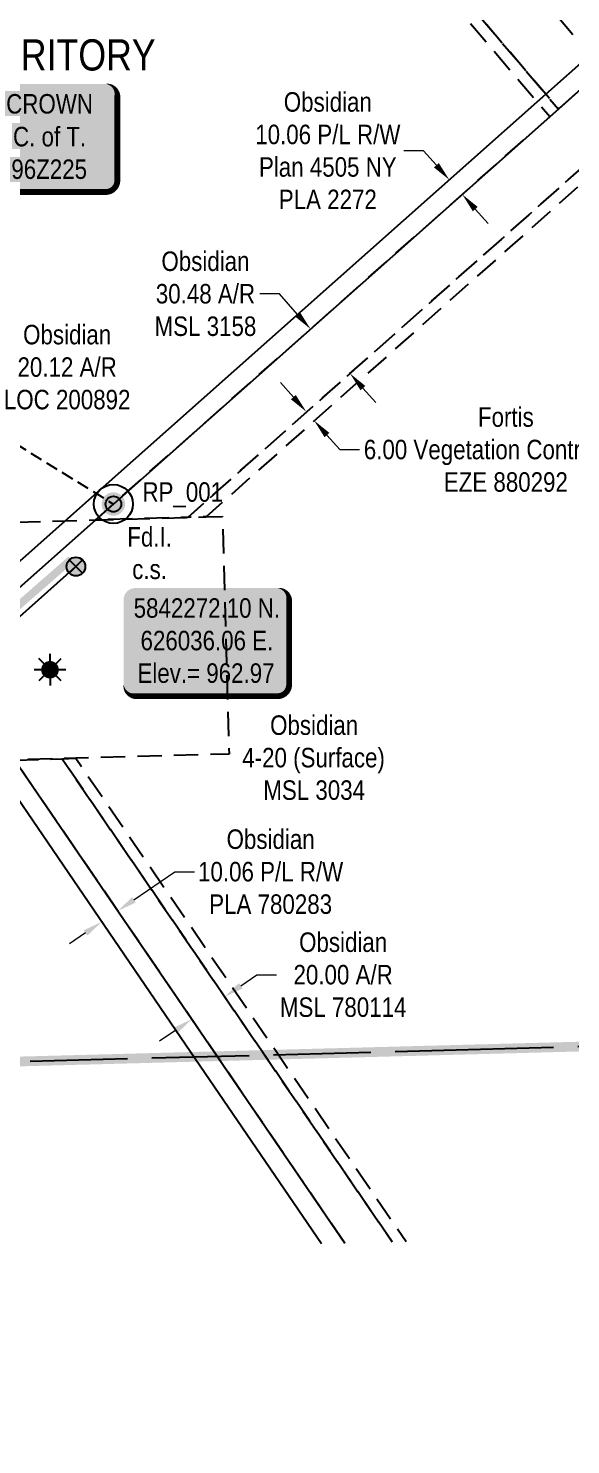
# Model space of a CAD drawing. Extents: x 622919 to 628952, y 5840458 to 5844880.
# Drawn here: x 625992 to 626271, y 5841789 to 5842516 of the extents above; entities that cross this region are included whole.
import ezdxf

# ---------------------------------------------------------------- set-up
doc = ezdxf.new("R2010")
doc.units = 0
doc.header["$LTSCALE"] = 5
doc.header["$PDSIZE"] = 0.5
for name, pattern in [('CENTERLINEX3', [5, 2.5, -1, 0.5, -1]), ('foc-ACCESSROAD', [3.75, 2.5, -1.25]), ('foc-FLOWLINE', [3.75, 2.5, -1.25]), ('foc-TIELINE', [1.875, 1.25, -0.625]), ('foc-UNSURVEYED', [12.5, 10, -2.5]), ('POWERLINE5', [7.8, 2.4, -0.6, 0.6, -0.6, 0.6, -0.6, 2.4])]:
    doc.linetypes.add(name, pattern=pattern)
doc.layers.get('Defpoints').update_dxf_attribs({"color": 9})
for name, color, linetype in [('35', 37, 'Continuous'), ('AS-OWNER', 7, 'Continuous'), ('AS-POWER', 104, 'foc-POWER'), ('AS-POWER-EXISTING', 72, 'POWERLINE5'), ('AS-ROADS', 254, 'Continuous'), ('C-AR', 13, 'foc-ACCESSROAD'), ('C-RW', 13, 'Continuous'), ('C-WS', 13, 'foc-ACCESSROAD'), ('C-WS-S', 8, 'Continuous'), ('DETAIL-T', 7, 'Continuous'), ('F-EZE', 190, 'foc-FLOWLINE'), ('L-MON', 1, 'Continuous'), ('L-MON-T', 1, 'Continuous'), ('L-TIE', 7, 'foc-TIELINE'), ('L-UNS-T', 3, 'Continuous'), ('L-USEC', 7, 'foc-UNSURVEYED')]:
    doc.layers.add(name, color=color, linetype=linetype)
doc.layers.add('AS-TRAPPER BOUNDARY', color=7, linetype='CENTERLINEX3', true_color=0xb85c00, transparency=0.6)
for name, color, linetype, lineweight in [('C-AR-T', 13, 'Continuous', 9), ('C-RW-T', 13, 'Continuous', 9), ('C-WS-T', 13, 'Continuous', 9), ('F-EZE-T', 190, 'Continuous', 9)]:
    doc.layers.add(name, color=color, linetype=linetype, lineweight=lineweight)
doc.styles.add('80', font='ARIALN.TTF', dxfattribs={"height": 10})
doc.styles.add('80CG', font='ARIALN.TTF', dxfattribs={"height": 10})
doc.styles.add('80L', font='ARIALN.TTF', dxfattribs={"height": 10})
doc.styles.add('foc-LtypeFont', font='ARIALN.TTF', dxfattribs={"height": 7.35})
doc.linetypes.add('foc-POWER', pattern='A,6,-1,["P",foc-LtypeFont,S=0.2,R=0,X=-0.625,Y=-0.75],-1.24,4', length=12.24)
doc.dimstyles.new('Compass 5 000', dxfattribs={"dimscale": 5, "dimtxt": 9, "dimasz": 2, "dimexe": 0.2, "dimexo": 0.0625, "dimgap": 0.5, "dimtad": 0, "dimtih": 1, "dimtoh": 1, "dimzin": 0, "dimdsep": 46, "dimtxsty": '80CG', "dimcen": 0.1, "dimse1": 1, "dimse2": 1, "dimclrd": 256, "dimclrt": 256, "dimaunit": 1, "dimadec": 4, "dimazin": 0, "dimtfac": 0.06, "dimtofl": 0, "dimtmove": 0, "dimatfit": 1, "dimfxl": 0.2, "dimtolj": 1, "dimtzin": 0, "dimlwd": -1, "dimarcsym": 0})

# ---------------------------------------------------------------- blocks, each defined once
blk = doc.blocks.new('*D44')
at = {"layer": 'C-AR-T', "transparency": 16777216}
for p, q in [((625908.28, 5842292.6), (625968.05, 5842342.31)), ((625968.05, 5842342.31), (625978.05, 5842342.31)), ((625877.44, 5842266.95), (625869.76, 5842260.55))]:
    blk.add_line(p, q, dxfattribs=at)
for points in [[(625907.22, 5842293.88), (625909.35, 5842291.32), (625900.59, 5842286.2)], [(625876.38, 5842268.23), (625878.51, 5842265.66), (625885.13, 5842273.34)]]:
    blk.add_solid(points, dxfattribs=at)
at = {"layer": 'Defpoints', "color": 0, "transparency": 16777216}
for p in [(625894.11, 5842294), (625900.59, 5842286.2), (625878.65, 5842281.14)]:
    blk.add_point(p, dxfattribs=at)
at = {"layer": 'C-AR-T', "transparency": 16777216, "insert": (626012.32, 5842342.31), "char_height": 10, "attachment_point": 5, "style": '80CG'}
blk.add_mtext('\\A1;Obsidian\\P20.12 A/R\\PLOC 200892', dxfattribs=at)
blk = doc.blocks.new('*D46')
at = {"layer": 'C-AR-T', "transparency": 16777216}
for p, q in [((626121.23, 5842379.95), (626111.23, 5842379.95)), ((626130.61, 5842369.37), (626121.23, 5842379.95)), ((626164.13, 5842331.6), (626170.76, 5842324.12))]:
    blk.add_line(p, q, dxfattribs=at)
for points in [[(626131.86, 5842370.47), (626129.37, 5842368.26), (626137.25, 5842361.89)], [(626165.37, 5842332.7), (626162.88, 5842330.49), (626157.49, 5842339.08)]]:
    blk.add_solid(points, dxfattribs=at)
at = {"layer": 'Defpoints', "color": 0, "transparency": 16777216}
for p in [(626137.25, 5842361.89), (626127.63, 5842353.35), (626147.87, 5842330.54)]:
    blk.add_point(p, dxfattribs=at)
at = {"layer": 'C-AR-T', "transparency": 16777216, "insert": (626083.3, 5842379.95), "char_height": 10, "attachment_point": 5, "style": '80CG'}
blk.add_mtext('\\A1;Obsidian\\P30.48 A/R\\PMSL 3158', dxfattribs=at)
blk = doc.blocks.new('*D48')
at = {"layer": 'C-AR-T', "transparency": 16777216}
for p, q in [((626101.43, 5842024.89), (626109.69, 5842030.53)), ((626109.69, 5842030.53), (626119.69, 5842030.53)), ((626068.05, 5842002.08), (626059.79, 5841996.44))]:
    blk.add_line(p, q, dxfattribs=at)
for points in [[(626100.49, 5842026.27), (626102.38, 5842023.52), (626093.18, 5842019.25)], [(626067.11, 5842003.46), (626068.99, 5842000.71), (626076.31, 5842007.72)]]:
    blk.add_solid(points, dxfattribs=at)
at = {"layer": 'Defpoints', "color": 0, "transparency": 16777216}
for p in [(626079.44, 5842039.36), (626062.57, 5842027.83), (626093.18, 5842019.25)]:
    blk.add_point(p, dxfattribs=at)
at = {"layer": 'C-AR-T', "transparency": 16777216, "insert": (626153.97, 5842030.53), "char_height": 10, "attachment_point": 5, "style": '80CG'}
blk.add_mtext('\\A1;Obsidian\\P20.00 A/R\\PMSL 780114', dxfattribs=at)
blk = doc.blocks.new('*D52')
at = {"layer": 'C-RW-T', "transparency": 16777216}
for p, q in [((626195.18, 5842453.42), (626185.18, 5842453.42)), ((626201.82, 5842445.94), (626195.18, 5842453.42)), ((626221.77, 5842423.46), (626228.4, 5842415.98))]:
    blk.add_line(p, q, dxfattribs=at)
for points in [[(626203.07, 5842447.05), (626200.57, 5842444.84), (626208.46, 5842438.46)], [(626223.01, 5842424.57), (626220.52, 5842422.35), (626215.13, 5842430.94)]]:
    blk.add_solid(points, dxfattribs=at)
at = {"layer": 'Defpoints', "color": 0, "transparency": 16777216}
for p in [(626215.13, 5842430.94), (625838.17, 5842109.94), (625844.84, 5842102.41)]:
    blk.add_point(p, dxfattribs=at)
at = {"layer": 'C-RW-T', "transparency": 16777216, "insert": (626146.1, 5842453.42), "char_height": 10, "attachment_point": 5, "style": '80CG'}
blk.add_mtext('\\A1;Obsidian\\P10.06 P/L R/W\\PPlan 4505 NY\\PPLA 2272', dxfattribs=at)
blk = doc.blocks.new('*D69')
at = {"layer": 'C-RW-T', "transparency": 16777216}
for p, q in [((626046.57, 5842068.97), (626067.67, 5842083.39)), ((626067.67, 5842083.39), (626077.67, 5842083.39)), ((626021.74, 5842052.01), (626013.48, 5842046.37))]:
    blk.add_line(p, q, dxfattribs=at)
for points in [[(626045.63, 5842070.35), (626047.51, 5842067.59), (626038.31, 5842063.33)], [(626020.8, 5842053.39), (626022.68, 5842050.64), (626030, 5842057.65)]]:
    blk.add_solid(points, dxfattribs=at)
at = {"layer": 'Defpoints', "color": 0, "transparency": 16777216}
for p in [(626038.31, 5842063.33), (626044.4, 5842054.41), (626036.09, 5842048.73)]:
    blk.add_point(p, dxfattribs=at)
at = {"layer": 'C-RW-T', "transparency": 16777216, "insert": (626116.76, 5842083.39), "char_height": 10, "attachment_point": 5, "style": '80CG'}
blk.add_mtext('\\A1;Obsidian\\P10.06 P/L R/W\\PPLA 780283', dxfattribs=at)
blk = doc.blocks.new('*D74')
at = {"layer": 'Defpoints', "color": 0, "transparency": 16777216}
for p in [(626130.59, 5842315.51), (626139.04, 5842314.98), (626134.57, 5842311.01)]:
    blk.add_point(p, dxfattribs=at)
at = {"layer": 'F-EZE-T', "transparency": 16777216}
for p, q in [((626128.42, 5842326.95), (626121.78, 5842334.43)), ((626145.68, 5842307.5), (626152.31, 5842300.01)), ((626152.31, 5842300.01), (626162.31, 5842300.01))]:
    blk.add_line(p, q, dxfattribs=at)
for points in [[(626129.66, 5842328.05), (626127.17, 5842325.84), (626135.05, 5842319.47)], [(626146.92, 5842308.6), (626144.43, 5842306.39), (626139.04, 5842314.98)]]:
    blk.add_solid(points, dxfattribs=at)
at = {"layer": 'F-EZE-T', "transparency": 16777216, "insert": (626237.47, 5842300.01), "char_height": 10, "attachment_point": 5, "style": '80CG'}
blk.add_mtext('\\A1;Fortis\\P6.00 Vegetation Control R/W\\PEZE 880292', dxfattribs=at)
blk = doc.blocks.new('*U118')
h = blk.add_hatch(color=255)
edge = h.paths.add_edge_path()
edge.add_line((-29, -28.5), (29, -28.5))
edge.add_arc((29, -22.5), 6, 270, 360)
edge.add_line((35, -22.5), (35, 21))
edge.add_arc((29, 21), 6, 0, 90)
edge.add_line((29, 27), (-29, 27))
edge.add_arc((-29, 21), 6, 90, 180)
edge.add_line((-35, 21), (-35, -22.5))
edge.add_arc((-29, -22.5), 6, 180, 270)
at = {"color": 14, "flags": 128}
blk.add_lwpolyline([(-29, -28.5, 3, 3, 0), (29, -28.5, 3, 3, 0.414214), (35, -22.5, 3, 3, 0), (35, 21, 3, 0, 0.414214), (29, 27, 0, 0, 0), (-29, 27, 0, 0, 0.414214), (-35, 21, 0, 0, 0), (-35, -22.5, 0, 3, 0.414214)], format="xyseb", close=True, dxfattribs=at)
blk.add_lwpolyline([(-15.48, -18.09, 0, 7.5, 0), (0, 0, 0, 0, 0)], format="xyseb", dxfattribs=at)
at = {"color": 14, "style": '80'}
blk.add_attdef('ENTER_TEXT_001', (-26.85, -4.92), '', height=10, dxfattribs=at)
blk = doc.blocks.new('GAS')
h = blk.add_hatch(color=255)
h.dxf.hatch_style = 1
edge = h.paths.add_edge_path()
edge.add_arc((0, 0), 0.9, 0, 360)
for p, q in [((0, 0.81), (0, 1.62)), ((-0.81, 0), (-1.62, 0)), ((-0.57, 0.57), (-1.14, 1.14)), ((0.57, 0.57), (1.14, 1.14)), ((1.62, 0), (0.81, 0)), ((-0.57, -0.57), (-1.14, -1.14)), ((0, -0.81), (0, -1.62)), ((1.14, -1.14), (0.57, -0.57))]:
    blk.add_line(p, q)
blk.add_circle((0, 0), 0.8)
blk = doc.blocks.new('fdia')
at = {"color": 255, "const_width": 1}
blk.add_lwpolyline([(-0.5, 0, 1), (0.5, 0, 1)], format="xyb", close=True, dxfattribs=at)
blk = doc.blocks.new('Fdiaa')
blk.add_blockref('fdia', (0, 0))
blk = doc.blocks.new('fdib')
at = {"color": 1, "const_width": 1.6}
blk.add_lwpolyline([(-0.4, 0, 1), (0.4, 0, 1)], format="xyb", close=True, dxfattribs=at)
at = {"color": 1}
blk.add_circle((0, 0), 0.8, dxfattribs=at)
blk = doc.blocks.new('Fdibb')
blk.add_blockref('fdib', (0, 0))
blk = doc.blocks.new('fdicc')
for name in ['Fdibb', 'Fdiaa']:
    blk.add_blockref(name, (0, 0))
blk = doc.blocks.new('FDI')
blk.add_blockref('fdicc', (0, 0))
blk = doc.blocks.new('POWERPOLE')
h = blk.add_hatch(color=255)
edge = h.paths.add_edge_path()
edge.add_arc((0, 0), 0.96, 0, 360)
at = {"linetype": 'Continuous'}
for p, q in [((0.68, -0.68), (-0.68, 0.68)), ((-0.68, -0.68), (0.68, 0.68))]:
    blk.add_line(p, q, dxfattribs=at)
blk.add_circle((0, 0), 0.96, dxfattribs=at)
blk = doc.blocks.new('*U121')
h = blk.add_hatch(color=254)
edge = h.paths.add_edge_path()
edge.add_line((-36.5, -28.5), (36.5, -28.5))
edge.add_arc((36.5, -22.5), 6, 270, 360)
edge.add_line((42.5, -22.5), (42.5, 21))
edge.add_arc((36.5, 21), 6, 0, 90)
edge.add_line((36.5, 27), (-36.5, 27))
edge.add_arc((-36.5, 21), 6, 90, 180)
edge.add_line((-42.5, 21), (-42.5, -22.5))
edge.add_arc((-36.5, -22.5), 6, 180, 270)
at = {"color": 1, "flags": 128}
blk.add_lwpolyline([(-36.5, -28.5, 3, 3, 0), (36.5, -28.5, 3, 3, 0.414214), (42.5, -22.5, 3, 3, 0), (42.5, 21, 3, 0, 0.414214), (36.5, 27, 0, 0, 0), (-36.5, 27, 0, 0, 0.414214), (-42.5, 21, 0, 0, 0), (-42.5, -22.5, 0, 3, 0.414214)], format="xyseb", close=True, dxfattribs=at)
blk.add_lwpolyline([(-38.85, -23.19, 0, 10, 0), (0, 0, 5, 5, 0)], format="xyseb", dxfattribs=at)
at = {"color": 1, "style": '80'}
blk.add_attdef('ENTER_TEXT_001', (-35.99, -5), '', height=10, dxfattribs=at)

msp = doc.modelspace()

# ---------------------------------------------------------------- linework, layer by layer
at = {"layer": '35', "color": 3}
msp.add_circle((626036.062, 5842272.098), 9.996, dxfattribs=at)
at = {"layer": 'AS-POWER', "flags": 128}
msp.add_lwpolyline([(625887.869, 5842124.587), (625967.229, 5842195.993), (626016.834, 5842240.005)], dxfattribs=at)
at = {"layer": 'AS-ROADS', "const_width": 3.999, "flags": 128}
msp.add_lwpolyline([(625883.55, 5842126.83), (625966.54, 5842201.874), (626014.415, 5842243.716)], dxfattribs=at)
at = {"layer": 'AS-TRAPPER BOUNDARY', "const_width": 5, "flags": 128}
msp.add_lwpolyline([(624875.391, 5841917.634), (624975.211, 5841924.548), (625785.718, 5841980.682), (626618.005, 5842002.798), (626717.934, 5842005.454)], dxfattribs=at)
at = {"layer": 'C-AR', "flags": 128}
msp.add_lwpolyline([(626287.3, 5842495.038), (626264.483, 5842474.792), (626257.966, 5842482.441), (626041.236, 5842736.743), (626064.448, 5842756.525), (626280.785, 5842502.684), (626287.3, 5842495.038)], close=True, dxfattribs=at)
at = {"layer": 'C-RW'}
for points in [[(625324.168, 5841653.818), (625498.366, 5841808.399), (625511.23, 5841848.105), (625585.906, 5841915.197), (625620.195, 5841916.509), (626029.387, 5842279.62), (626253.468, 5842478.463), (626257.966, 5842482.441), (626280.788, 5842502.688), (626598.952, 5842785.04), (626627.166, 5842810.077), (626696.684, 5842871.767)], [(626697.027, 5842858.628), (626642.783, 5842810.492), (626599.295, 5842771.902), (626287.3, 5842495.036), (626264.484, 5842474.791), (626259.991, 5842470.809), (626036.062, 5842272.098), (625624.177, 5841906.597), (625589.922, 5841905.286), (625519.963, 5841842.432), (625507.074, 5841802.681), (625329.339, 5841644.962)], [(626142.869, 5841892.484), (626075.766, 5841990.679), (625973.445, 5842140.417), (625961.826, 5842157.421), (625958.412, 5842162.416), (625966, 5842169.151), (625969.413, 5842164.154), (625972.927, 5842159.013), (625985.407, 5842140.75), (626087.738, 5841990.998), (626154.841, 5841892.803)]]:
    msp.add_lwpolyline(points, dxfattribs=at)
at = {"layer": 'C-WS', "flags": 128}
for points in [[(626698.068, 5842818.776), (626690.154, 5842811.752), (626600.336, 5842732.052), (626311.571, 5842475.806), (626307.082, 5842471.819), (626299.553, 5842465.138), (626284.269, 5842451.578), (626074.315, 5842265.269), (626031.018, 5842264.061), (626026.877, 5842263.944), (626259.991, 5842470.809), (626264.484, 5842474.791), (626287.3, 5842495.036), (626599.295, 5842771.902), (626642.783, 5842810.492), (626697.027, 5842858.628)], [(626154.841, 5841892.803), (626087.738, 5841990.998), (625985.407, 5842140.75), (626009.693, 5842141.427), (626112.044, 5841991.645), (626179.147, 5841893.451)]]:
    msp.add_lwpolyline(points, dxfattribs=at)
msp.add_lwpolyline([(625985.407, 5842140.75), (625973.445, 5842140.417), (625972.927, 5842159.013), (625972.702, 5842167.072), (625972.484, 5842174.905), (625971.376, 5842214.693), (625971.006, 5842227.798), (625970.046, 5842262.362), (626011.268, 5842263.521), (626026.877, 5842263.944), (626031.018, 5842264.061), (626074.315, 5842265.269), (626083.654, 5842265.529), (626091.991, 5842265.761), (626095.39, 5842143.816), (626016.829, 5842141.626), (626009.693, 5842141.427), (625985.407, 5842140.75)], close=True, dxfattribs=at)
at = {"layer": 'F-EZE', "flags": 128}
for points in [[(626264.484, 5842474.792), (626259.991, 5842470.809), (626253.468, 5842478.462), (626036.667, 5842732.848), (626041.236, 5842736.743), (626257.966, 5842482.441), (626264.484, 5842474.792)], [(626288.251, 5842447.084), (626083.654, 5842265.529), (626074.315, 5842265.269), (626284.269, 5842451.578), (626288.251, 5842447.084)]]:
    msp.add_lwpolyline(points, close=True, dxfattribs=at)
msp.add_lwpolyline([(626179.147, 5841893.451), (626112.044, 5841991.645), (626009.693, 5842141.427), (626016.829, 5842141.626), (626119.185, 5841991.835), (626186.289, 5841893.642)], dxfattribs=at)
at = {"layer": 'L-TIE', "flags": 128}
msp.add_lwpolyline([(625642.767, 5842515.026), (626036.062, 5842272.098)], dxfattribs=at)
at = {"layer": 'L-USEC'}
for p, q in [((626211.908, 5841992.007), (626618.005, 5842002.798)), ((625805.82, 5841981.215), (626211.908, 5841992.007))]:
    msp.add_line(p, q, dxfattribs=at)

# ---------------------------------------------------------------- block references
at = {"layer": 'AS-OWNER', "color": 3}
ref = msp.add_blockref('*U118', (626003.1, 5842460.705), dxfattribs=dict(at, xscale=0.999643, yscale=0.999643, zscale=0.999643))
ref.add_attrib('ENTER_TEXT_001', 'CROWN', (625981.048, 5842472.473), dxfattribs={"layer": '0', "color": 14, "height": 9.9964, "style": '80'})
ref.add_attrib('ENTER_TEXT_002', 'C. of T.', (625984.543, 5842455.635), dxfattribs={"layer": '0', "color": 14, "height": 9.9964, "style": '80'})
ref.add_attrib('ENTER_TEXT_003', '96Z225', (625983.69, 5842438.933), dxfattribs={"layer": '0', "color": 14, "height": 9.9964, "style": '80'})
at = {"layer": 'AS-POWER-EXISTING', "xscale": 4.9982219, "yscale": 4.9982219, "zscale": 4.9982219}
msp.add_blockref('POWERPOLE', (626016.834, 5842240.005), dxfattribs=at)
at = {"layer": 'C-WS-S', "xscale": 4.9982219, "yscale": 4.9982219, "zscale": 4.9982219}
msp.add_blockref('GAS', (626003.534, 5842187.062), dxfattribs=at)
at = {"layer": 'L-MON', "xscale": 4.9982219, "yscale": 4.9982219, "zscale": 4.9982219}
msp.add_blockref('FDI', (626036.062, 5842272.098), dxfattribs=at)

# ---------------------------------------------------------------- texts
at = {"layer": '35', "color": 3, "style": '80'}
msp.add_attdef('RP_001', (626050.975, 5842273.279), 'RP', height=9.9964, dxfattribs=at)
at = {"layer": 'C-WS-T', "insert": (626102.078, 5842163.638), "char_height": 9.99643, "attachment_point": 1, "style": '80L'}
msp.add_mtext_dynamic_manual_height_columns('\\pi14.403;Obsidian\\P\\pi0.12772;4-20 (Surface)\\P\\pi10.919;MSL 3034', width=72.62387, gutter_width=50, heights=[0], dxfattribs=at)
at = {"layer": 'L-UNS-T', "color": 3, "insert": (626004.833, 5842515.783), "char_height": 15.99429, "attachment_point": 5, "style": '80L'}
msp.add_mtext_dynamic_manual_height_columns('UNSURVEYED TERRITORY', width=126.41375, gutter_width=47.5, heights=[0], dxfattribs=at)

# ---------------------------------------------------------------- dimensions: what is measured, and where the dimension line sits
at = {"layer": 'C-AR-T'}
for base, p1, p2, angle, text, picture, middle in [((626137.25, 5842361.888), (626147.87, 5842330.542), (626127.631, 5842353.354), 131.580426, 'Obsidian\\P30.48 A/R\\PMSL 3158', '*D46', (626083.303, 5842379.945)), ((626093.178, 5842019.251), (626062.568, 5842027.833), (626079.44, 5842039.359), 34.340494, 'Obsidian\\P20.00 A/R\\PMSL 780114', '*D48', (626153.965, 5842030.533))]:
    dim = msp.add_linear_dim(base=base, p1=p1, p2=p2, angle=angle, text=text, dimstyle='Compass 5 000', dxfattribs=at)
    dim.commit()
    dim.dimension.update_dxf_attribs({"geometry": picture, "text_midpoint": middle, "dimtype": 161})
at = {"layer": 'C-RW-T'}
dim = msp.add_linear_dim(base=(626038.309, 5842063.33), p1=(626036.093, 5842048.732), p2=(626044.403, 5842054.41), angle=34.340765, text='Obsidian\\P10.06 P/L R/W\\PPLA 780283', dimstyle='Compass 5 000', dxfattribs=at)
dim.commit()
dim.dimension.update_dxf_attribs({"geometry": '*D69', "text_midpoint": (626116.76, 5842083.393), "dimtype": 161})
at = {"layer": 'F-EZE-T'}
dim = msp.add_aligned_dim(p1=(626130.59, 5842315.506), p2=(626134.574, 5842311.015), distance=5.968, text='Fortis\\P6.00 Vegetation Control R/W\\PEZE 880292', dimstyle='Compass 5 000', dxfattribs=at)
dim.commit()
dim.dimension.update_dxf_attribs({"geometry": '*D74', "text_midpoint": (626237.469, 5842300.015)})

# ---------------------------------------------------------------- next in the draw order: texts
at = {"layer": 'L-MON-T', "insert": (626054.638, 5842260.27), "char_height": 9.9964, "width": 22.03623, "attachment_point": 2, "style": '80L', "bg_fill": 3, "box_fill_scale": 1.15, "bg_fill_color": 256, "bg_fill_true_color": 256, "bg_fill_transparency": 0}
msp.add_mtext('Fd.I. c.s.', dxfattribs=at)

# ---------------------------------------------------------------- next in the draw order: block references
at = {"layer": 'DETAIL-T', "color": 2}
ref = msp.add_blockref('*U121', (626083.771, 5842201.987), dxfattribs=dict(at, xscale=0.99964438, yscale=0.99964438, zscale=0.99964438))
ref.add_attrib('ENTER_TEXT_001', '5842272.10 N.', (626046.465, 5842213.755), dxfattribs={"layer": '0', "color": 1, "height": 9.99644, "style": '80'})
ref.add_attrib('ENTER_TEXT_002', '626036.06 E.', (626049.987, 5842197.054), dxfattribs={"layer": '0', "color": 1, "height": 9.99644, "style": '80'})
ref.add_attrib('ENTER_TEXT_003', 'Elev.= 962.97', (626048.408, 5842180.352), dxfattribs={"layer": '0', "color": 1, "height": 9.99644, "style": '80'})

# ---------------------------------------------------------------- next in the draw order: dimensions: what is measured, and where the dimension line sits
at = {"layer": 'C-AR-T'}
dim = msp.add_linear_dim(base=(625900.594, 5842286.202), p1=(625878.646, 5842281.136), p2=(625894.109, 5842293.998), angle=39.754134, text='Obsidian\\P20.12 A/R\\PLOC 200892', dimstyle='Compass 5 000', dxfattribs=at)
dim.commit()
dim.dimension.update_dxf_attribs({"geometry": '*D44', "text_midpoint": (626012.32, 5842342.313), "dimtype": 161})
at = {"layer": 'C-RW-T'}
dim = msp.add_linear_dim(base=(626215.13, 5842430.941), p1=(625838.168, 5842109.936), p2=(625844.841, 5842102.415), angle=311.579987, text='Obsidian\\P10.06 P/L R/W\\PPlan 4505 NY\\PPLA 2272', dimstyle='Compass 5 000', dxfattribs=at)
dim.commit()
dim.dimension.update_dxf_attribs({"geometry": '*D52', "text_midpoint": (626146.098, 5842453.423), "dimtype": 161})

doc.saveas('drawing.dxf')
